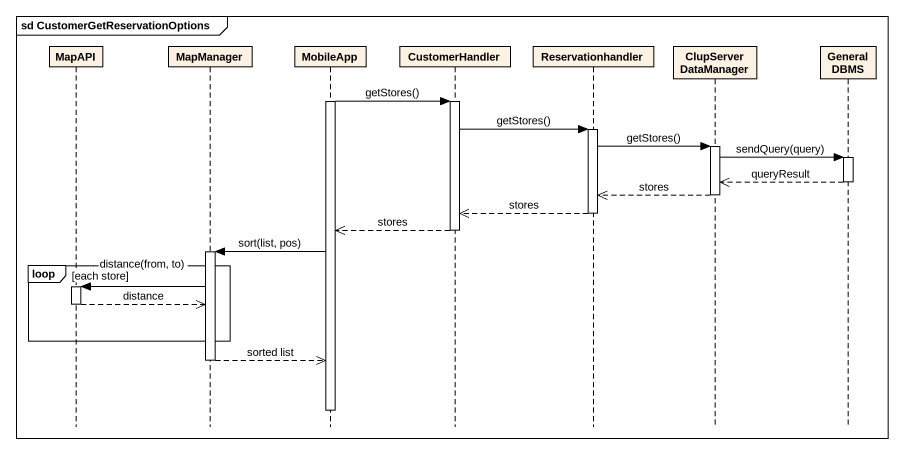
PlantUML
@startuml
mainframe sd CustomerGetReservationOptions
hide footbox
participant MapAPI
participant MapManager
participant MobileApp
participant CustomerHandler
participant Reservationhandler
participant "ClupServer DataManager" as ClupServer_DataManager
participant "General DBMS" as General_DBMS

activate MobileApp
MobileApp -> CustomerHandler : getStores()
activate CustomerHandler
CustomerHandler -> Reservationhandler : getStores()
activate Reservationhandler
Reservationhandler -> ClupServer_DataManager : getStores()
activate ClupServer_DataManager
ClupServer_DataManager -> General_DBMS : sendQuery(query)
activate General_DBMS
General_DBMS -->> ClupServer_DataManager : queryResult
deactivate General_DBMS
ClupServer_DataManager -->> Reservationhandler : stores
deactivate ClupServer_DataManager
Reservationhandler -->> CustomerHandler : stores
deactivate Reservationhandler
CustomerHandler -->> MobileApp : stores
deactivate CustomerHandler
MobileApp -> MapManager : sort(list, pos)
activate MapManager
loop each store
  MapManager -> MapAPI : distance(from, to)
  activate MapAPI
  MapAPI -->> MapManager : distance
  deactivate MapAPI
end
MapManager -->> MobileApp : sorted list
deactivate MapManager
deactivate MobileApp
@enduml
